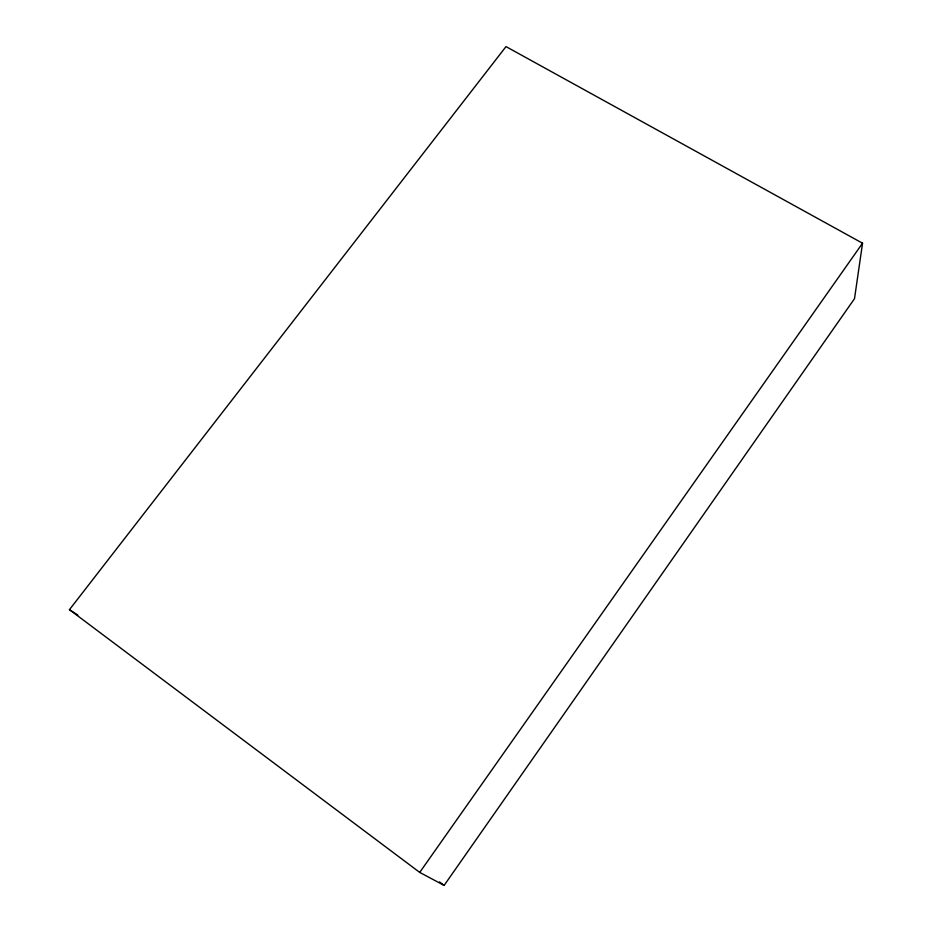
<?xml version="1.0" encoding="UTF-8"?>
<svg xmlns="http://www.w3.org/2000/svg" width="932" height="932" viewBox="0 0 932 932"><rect width="100%" height="100%" fill="white"/><g stroke="black" fill="none" stroke-linecap="round" stroke-linejoin="round"><path stroke-width="1.4" d="M862.543 243.217L854.516 298.659L444.121 885.4L419.726 872.41L69.457 609.668L506.006 46.6L862.543 243.217L419.726 872.41M69.457 609.668L77.857 615.097M439.473 881.917L444.121 885.4"/></g></svg>
